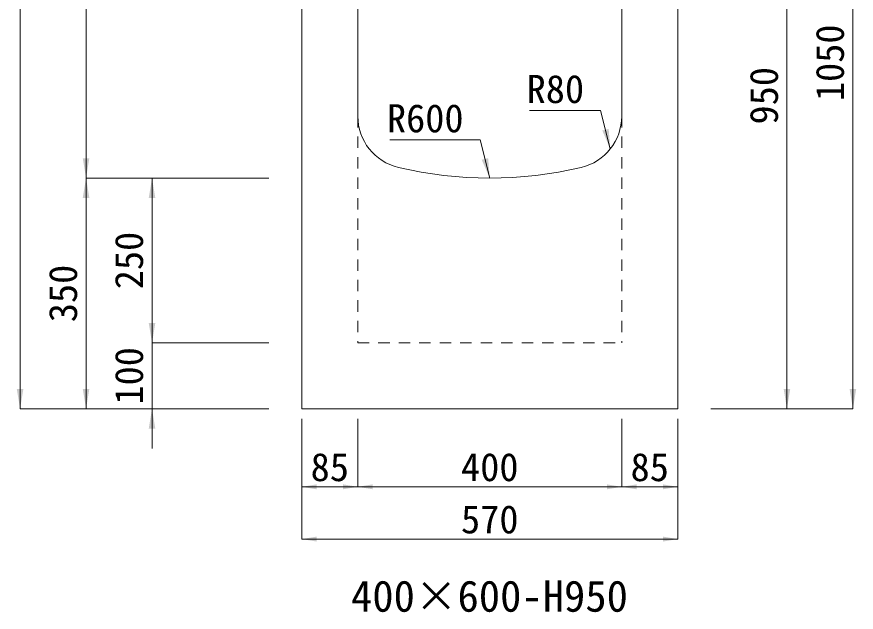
# Model space of a CAD drawing. Units: millimetres at full size. Extents: x -1934 to 78146, y -143454 to -112471.
# Drawn here: x 46935 to 48208, y -138454 to -137550 of the extents above; entities that cross this region are included whole.
import ezdxf
from ezdxf.enums import TextEntityAlignment as Align

# ---------------------------------------------------------------- set-up
doc = ezdxf.new("R2010")
doc.units = ezdxf.units.MM
doc.header["$LTSCALE"] = 23
doc.linetypes.add('USER3', pattern=[1.35, 0.75, -0.6])
for name, color, linetype, lineweight in [('0_2', 7, 'Continuous', 13), ('寸法線', 7, 'Continuous', 13), ('引出線', 4, 'Continuous', 13), ('本体', 2, 'Continuous', 13)]:
    doc.layers.add(name, color=color, linetype=linetype, lineweight=lineweight)
doc.styles.add('ＭＳ ゴシック', font='')
doc.styles.get('ＭＳ ゴシック').set_extended_font_data('MS Gothic')

# ---------------------------------------------------------------- blocks, each defined once
blk = doc.blocks.new('filled_arrow')
at = {"color": 0, "linetype": 'Continuous', "lineweight": -2}
blk.add_solid([(7.5, 1.25), (0, 0), (7.5, -1.25)], dxfattribs=at)

msp = doc.modelspace()

# ---------------------------------------------------------------- linework, layer by layer
at = {"layer": '寸法線'}
for p, q in [((46940.14, -137105.21), (46940.14, -138145.21)), ((48202.6, -138145.21), (48202.6, -137095.21)), ((47040.14, -137195.21), (47040.14, -137795.21)), ((48102.6, -138145.21), (48102.6, -137195.21)), ((47040.14, -138145.21), (47040.14, -137795.21)), ((47317.11, -137795.21), (47040.14, -137795.21)), ((47317.11, -137795.21), (47040.14, -137795.21)), ((47140.14, -137795.21), (47140.14, -138045.21)), ((47317.11, -137795.21), (47140.14, -137795.21)), ((47140.14, -137985.21), (47140.14, -138205.21)), ((47317.11, -138045.21), (47140.14, -138045.21)), ((47317.11, -138045.21), (47140.14, -138045.21)), ((47317.11, -138145.21), (46940.14, -138145.21)), ((47317.11, -138145.21), (47040.14, -138145.21)), ((47317.11, -138145.21), (47140.14, -138145.21)), ((47987.11, -138145.21), (48102.6, -138145.21)), ((47987.11, -138145.21), (48202.6, -138145.21))]:
    msp.add_line(p, q, dxfattribs=at)
at = {"layer": '寸法線', "lineweight": 9}
for p, q in [((47367.11, -138160.21), (47367.11, -138263.59)), ((47367.11, -138160.21), (47367.11, -138342.89)), ((47452.11, -138160.21), (47452.11, -138263.59)), ((47452.11, -138160.21), (47452.11, -138263.59)), ((47852.11, -138160.21), (47852.11, -138263.59)), ((47852.11, -138160.21), (47852.11, -138263.59)), ((47937.11, -138160.21), (47937.11, -138263.59)), ((47937.11, -138160.21), (47937.11, -138342.89)), ((47367.11, -138263.59), (47452.11, -138263.59)), ((47452.11, -138263.59), (47852.11, -138263.59)), ((47852.11, -138263.59), (47937.11, -138263.59)), ((47367.11, -138342.89), (47937.11, -138342.89))]:
    msp.add_line(p, q, dxfattribs=at)
at = {"layer": '引出線'}
for points in [[(47834.87, -137750.79), (47820.16, -137692.58), (47712.47, -137692.58)], [(47652.12, -137795.21), (47637.41, -137737), (47500.48, -137737)]]:
    msp.add_lwpolyline(points, dxfattribs=at)
at = {"layer": '本体', "lineweight": 20}
for p, q in [((47367.11, -138145.21), (47367.11, -137195.21)), ((47452.11, -137701.17), (47452.11, -137195.21)), ((47852.11, -137701.17), (47852.11, -137195.21)), ((47937.11, -138145.21), (47937.11, -137195.21)), ((47367.11, -138145.21), (47937.11, -138145.21))]:
    msp.add_line(p, q, dxfattribs=at)
at = {"layer": '本体', "linetype": 'USER3', "lineweight": 9}
for p, q in [((47452.11, -137701.17), (47452.11, -138045.21)), ((47852.11, -137701.17), (47852.11, -138045.21)), ((47452.11, -138045.21), (47852.11, -138045.21))]:
    msp.add_line(p, q, dxfattribs=at)
at = {"layer": '本体', "lineweight": 20}
for centre, radius, start, end in [((47532.11, -137701.17), 80, 180, 256.6576), ((47772.11, -137701.17), 80, 283.34225, 0), ((47652.12, -137195.21), 600, 256.6576, 283.34225)]:
    msp.add_arc(centre, radius, start, end, dxfattribs=at)

# ---------------------------------------------------------------- block references
at = {"layer": '寸法線', "xscale": 4, "yscale": 4}
for p, rotation in [((47040.14, -137795.21), 90), ((47040.14, -137795.21), 270), ((47140.14, -137795.21), 270), ((47140.14, -138045.21), 90), ((47140.14, -138045.21), 90), ((46940.14, -138145.21), 90), ((47040.14, -138145.21), 90), ((48102.6, -138145.21), 90), ((48202.6, -138145.21), 90), ((47140.14, -138145.21), 270)]:
    msp.add_blockref('filled_arrow', p, dxfattribs=dict(at, rotation=rotation))
at = {"layer": '寸法線', "lineweight": 9, "xscale": 3, "yscale": 3}
for p in [(47367.11, -138263.59), (47452.11, -138263.59), (47852.11, -138263.59), (47367.11, -138342.89)]:
    msp.add_blockref('filled_arrow', p, dxfattribs=at)
at = {"layer": '寸法線', "lineweight": 9, "xscale": 3, "yscale": 3, "rotation": 180}
for p in [(47452.11, -138263.59), (47852.11, -138263.59), (47937.11, -138263.59), (47937.11, -138342.89)]:
    msp.add_blockref('filled_arrow', p, dxfattribs=at)
at = {"layer": '引出線', "xscale": 4, "yscale": 4, "rotation": 104.2}
for p in [(47834.87, -137750.79), (47652.12, -137795.21)]:
    msp.add_blockref('filled_arrow', p, dxfattribs=at)

# ---------------------------------------------------------------- texts
at = {"layer": '0_2', "style": 'ＭＳ ゴシック'}
msp.add_text('400×600-H950', height=47.47, dxfattribs=at).set_placement((47651.63, -138429.35), align=Align.MIDDLE_CENTER)
at = {"layer": '寸法線', "style": 'ＭＳ ゴシック'}
for s, p in [('1050', (48167.6, -137620.21)), ('950', (48067.6, -137670.21)), ('250', (47105.14, -137920.21)), ('350', (47005.14, -137970.21)), ('100', (47105.14, -138095.21))]:
    msp.add_text(s, height=42.72, rotation=90, dxfattribs=at).set_placement(p, align=Align.MIDDLE_CENTER)
for s, p in [('85', (47409.61, -138233.59)), ('400', (47652.11, -138233.59)), ('85', (47894.61, -138233.59)), ('570', (47652.11, -138312.89))]:
    msp.add_text(s, height=42.72, dxfattribs=at).set_placement(p, align=Align.MIDDLE_CENTER)
at = {"layer": '引出線', "style": 'ＭＳ ゴシック'}
for s, p in [('R80', (47795.16, -137638.58)), ('R600', (47612.41, -137683))]:
    msp.add_text(s, height=42.72, dxfattribs=at).set_placement(p, align=Align.TOP_RIGHT)

doc.saveas('drawing.dxf')
